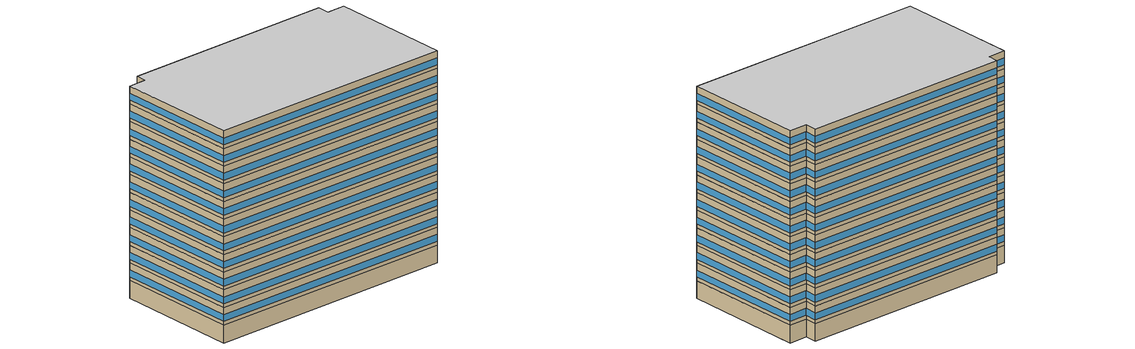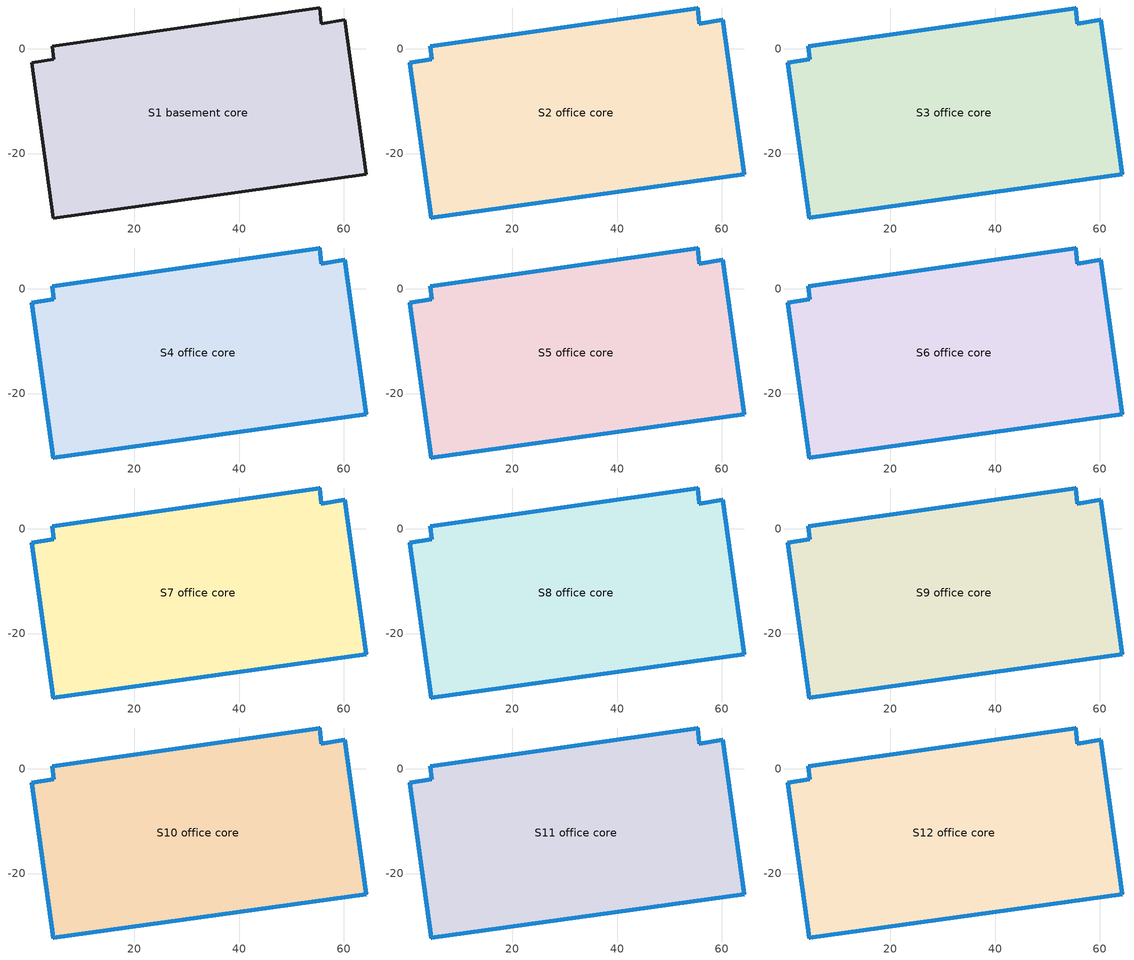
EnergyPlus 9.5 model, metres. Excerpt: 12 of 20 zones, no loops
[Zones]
S1 basement core
 floor ground (basement ext floor LOB1013C_ext-slab): 4.6,-2.01 4.37,0.5 55.39,7.78 55.69,4.81 60.17,5.57 64.32,-23.94 4.54,-32.3 0.39,-2.69 z-4.13
 wall ground (basement ext wall LOB1013C_Underground Wall Non-res): 4.37,0.5 4.6,-2.01 0.39,-2.69 4.54,-32.3 64.32,-23.94 60.17,5.57 55.69,4.81 55.39,7.78 4.37,0.5 z-4.13:0
 ceiling adiabatic (ext wall Adiabatic Construction): 4.37,0.5 4.6,-2.01 0.39,-2.69 4.54,-32.3 64.32,-23.94 60.17,5.57 55.69,4.81 55.39,7.78 z0
S2 office core
 floor adiabatic (ext wall Adiabatic Construction): 4.6,-2.01 4.37,0.5 55.39,7.78 55.69,4.81 60.17,5.57 64.32,-23.94 4.54,-32.3 0.39,-2.69 z0
 wall outside (office ext wall Metal framed walls): 4.37,0.5 4.6,-2.01 0.39,-2.69 4.54,-32.3 64.32,-23.94 60.17,5.57 55.69,4.81 55.39,7.78 4.37,0.5 z0:4.13
 window (office Window construction_simple glazing): 4.37,0.47 4.6,-1.98 / 55.69,4.84 55.39,7.75 z0.9:2.5; 4.57,-2.01 0.42,-2.69 / 60.14,5.57 55.72,4.81 z0.9:2.49; 0.39,-2.72 4.54,-32.27 / 4.57,-32.3 64.29,-23.94 / 64.32,-23.91 60.17,5.54 / 55.36,7.78 4.4,0.5 z0.9:2.47
S3 office core
 floor to S2 office core (office int floor Metal framed walls): 4.6,-2.01 4.37,0.5 55.39,7.78 55.69,4.81 60.17,5.57 64.32,-23.94 4.54,-32.3 0.39,-2.69 z4.13
 wall outside (office ext wall Metal framed walls): 4.37,0.5 4.6,-2.01 0.39,-2.69 4.54,-32.3 64.32,-23.94 60.17,5.57 55.69,4.81 55.39,7.78 4.37,0.5 z4.13:8.25
 window (office Window construction_simple glazing): 4.37,0.47 4.6,-1.98 z5.03:6.63; 4.57,-2.01 0.42,-2.69 / 60.14,5.57 55.72,4.81 z5.03:6.61; 0.39,-2.72 4.54,-32.27 / 4.57,-32.3 64.29,-23.94 / 64.32,-23.91 60.17,5.54 / 55.36,7.78 4.4,0.5 z5.03:6.6; 55.69,4.84 55.39,7.75 z5.03:6.62
S4 office core
 floor to S3 office core (office int floor Metal framed walls): 4.6,-2.01 4.37,0.5 55.39,7.78 55.69,4.81 60.17,5.57 64.32,-23.94 4.54,-32.3 0.39,-2.69 z8.25
 wall outside (office ext wall Metal framed walls): 4.37,0.5 4.6,-2.01 0.39,-2.69 4.54,-32.3 64.32,-23.94 60.17,5.57 55.69,4.81 55.39,7.78 4.37,0.5 z8.25:12.38
 window (office Window construction_simple glazing): 4.37,0.47 4.6,-1.98 / 55.69,4.84 55.39,7.75 z9.15:10.75; 4.57,-2.01 0.42,-2.69 / 60.14,5.57 55.72,4.81 z9.15:10.74; 0.39,-2.72 4.54,-32.27 / 4.57,-32.3 64.29,-23.94 / 64.32,-23.91 60.17,5.54 / 55.36,7.78 4.4,0.5 z9.15:10.72
S5 office core
 floor to S4 office core (office int floor Metal framed walls): 4.6,-2.01 4.37,0.5 55.39,7.78 55.69,4.81 60.17,5.57 64.32,-23.94 4.54,-32.3 0.39,-2.69 z12.38
 wall outside (office ext wall Metal framed walls): 4.37,0.5 4.6,-2.01 0.39,-2.69 4.54,-32.3 64.32,-23.94 60.17,5.57 55.69,4.81 55.39,7.78 4.37,0.5 z12.38:16.5
 window (office Window construction_simple glazing): 4.37,0.47 4.6,-1.98 z13.28:14.88; 4.57,-2.01 0.42,-2.69 / 60.14,5.57 55.72,4.81 z13.28:14.86; 0.39,-2.72 4.54,-32.27 / 4.57,-32.3 64.29,-23.94 / 64.32,-23.91 60.17,5.54 / 55.36,7.78 4.4,0.5 z13.28:14.85; 55.69,4.84 55.39,7.75 z13.28:14.87
S6 office core
 floor to S5 office core (office int floor Metal framed walls): 4.6,-2.01 4.37,0.5 55.39,7.78 55.69,4.81 60.17,5.57 64.32,-23.94 4.54,-32.3 0.39,-2.69 z16.5
 wall outside (office ext wall Metal framed walls): 4.37,0.5 4.6,-2.01 0.39,-2.69 4.54,-32.3 64.32,-23.94 60.17,5.57 55.69,4.81 55.39,7.78 4.37,0.5 z16.5:20.63
 window (office Window construction_simple glazing): 4.37,0.47 4.6,-1.98 / 55.69,4.84 55.39,7.75 z17.4:19; 4.57,-2.01 0.42,-2.69 / 60.14,5.57 55.72,4.81 z17.4:18.99; 0.39,-2.72 4.54,-32.27 / 4.57,-32.3 64.29,-23.94 / 64.32,-23.91 60.17,5.54 / 55.36,7.78 4.4,0.5 z17.4:18.97
S7 office core
 floor to S6 office core (office int floor Metal framed walls): 4.6,-2.01 4.37,0.5 55.39,7.78 55.69,4.81 60.17,5.57 64.32,-23.94 4.54,-32.3 0.39,-2.69 z20.63
 wall outside (office ext wall Metal framed walls): 4.37,0.5 4.6,-2.01 0.39,-2.69 4.54,-32.3 64.32,-23.94 60.17,5.57 55.69,4.81 55.39,7.78 4.37,0.5 z20.63:24.76
 window (office Window construction_simple glazing): 4.37,0.47 4.6,-1.98 / 55.69,4.84 55.39,7.75 z21.53:23.13; 4.57,-2.01 0.42,-2.69 / 60.14,5.57 55.72,4.81 z21.53:23.12; 0.39,-2.72 4.54,-32.27 / 4.57,-32.3 64.29,-23.94 / 64.32,-23.91 60.17,5.54 / 55.36,7.78 4.4,0.5 z21.53:23.1
S8 office core
 floor to S7 office core (office int floor Metal framed walls): 4.6,-2.01 4.37,0.5 55.39,7.78 55.69,4.81 60.17,5.57 64.32,-23.94 4.54,-32.3 0.39,-2.69 z24.76
 wall outside (office ext wall Metal framed walls): 4.37,0.5 4.6,-2.01 0.39,-2.69 4.54,-32.3 64.32,-23.94 60.17,5.57 55.69,4.81 55.39,7.78 4.37,0.5 z24.76:28.88
 window (office Window construction_simple glazing): 4.37,0.47 4.6,-1.98 z25.66:27.26; 4.57,-2.01 0.42,-2.69 / 60.14,5.57 55.72,4.81 z25.66:27.24; 0.39,-2.72 4.54,-32.27 / 4.57,-32.3 64.29,-23.94 / 64.32,-23.91 60.17,5.54 / 55.36,7.78 4.4,0.5 z25.66:27.23; 55.69,4.84 55.39,7.75 z25.66:27.25
S9 office core
 floor to S8 office core (office int floor Metal framed walls): 4.6,-2.01 4.37,0.5 55.39,7.78 55.69,4.81 60.17,5.57 64.32,-23.94 4.54,-32.3 0.39,-2.69 z28.88
 wall outside (office ext wall Metal framed walls): 4.37,0.5 4.6,-2.01 0.39,-2.69 4.54,-32.3 64.32,-23.94 60.17,5.57 55.69,4.81 55.39,7.78 4.37,0.5 z28.88:33.01
 window (office Window construction_simple glazing): 4.37,0.47 4.6,-1.98 / 55.69,4.84 55.39,7.75 z29.78:31.38; 4.57,-2.01 0.42,-2.69 / 60.14,5.57 55.72,4.81 z29.78:31.37; 0.39,-2.72 4.54,-32.27 / 4.57,-32.3 64.29,-23.94 / 64.32,-23.91 60.17,5.54 / 55.36,7.78 4.4,0.5 z29.78:31.35
S10 office core
 floor to S9 office core (office int floor Metal framed walls): 4.6,-2.01 4.37,0.5 55.39,7.78 55.69,4.81 60.17,5.57 64.32,-23.94 4.54,-32.3 0.39,-2.69 z33.01
 wall outside (office ext wall Metal framed walls): 4.37,0.5 4.6,-2.01 0.39,-2.69 4.54,-32.3 64.32,-23.94 60.17,5.57 55.69,4.81 55.39,7.78 4.37,0.5 z33.01:37.13
 window (office Window construction_simple glazing): 4.37,0.47 4.6,-1.98 z33.91:35.51; 4.57,-2.01 0.42,-2.69 / 60.14,5.57 55.72,4.81 z33.91:35.49; 0.39,-2.72 4.54,-32.27 / 4.57,-32.3 64.29,-23.94 / 64.32,-23.91 60.17,5.54 / 55.36,7.78 4.4,0.5 z33.91:35.48; 55.69,4.84 55.39,7.75 z33.91:35.5
S11 office core
 floor to S10 office core (office int floor Metal framed walls): 4.6,-2.01 4.37,0.5 55.39,7.78 55.69,4.81 60.17,5.57 64.32,-23.94 4.54,-32.3 0.39,-2.69 z37.13
 wall outside (office ext wall Metal framed walls): 4.37,0.5 4.6,-2.01 0.39,-2.69 4.54,-32.3 64.32,-23.94 60.17,5.57 55.69,4.81 55.39,7.78 4.37,0.5 z37.13:41.26
 window (office Window construction_simple glazing): 4.37,0.47 4.6,-1.98 / 55.69,4.84 55.39,7.75 z38.03:39.63; 4.57,-2.01 0.42,-2.69 / 60.14,5.57 55.72,4.81 z38.03:39.62; 0.39,-2.72 4.54,-32.27 / 4.57,-32.3 64.29,-23.94 / 64.32,-23.91 60.17,5.54 / 55.36,7.78 4.4,0.5 z38.03:39.6
S12 office core
 floor to S11 office core (office int floor Metal framed walls): 4.6,-2.01 4.37,0.5 55.39,7.78 55.69,4.81 60.17,5.57 64.32,-23.94 4.54,-32.3 0.39,-2.69 z41.26
 wall outside (office ext wall Metal framed walls): 4.37,0.5 4.6,-2.01 0.39,-2.69 4.54,-32.3 64.32,-23.94 60.17,5.57 55.69,4.81 55.39,7.78 4.37,0.5 z41.26:45.39
 window (office Window construction_simple glazing): 4.37,0.47 4.6,-1.98 / 55.69,4.84 55.39,7.75 z42.16:43.76; 4.57,-2.01 0.42,-2.69 / 60.14,5.57 55.72,4.81 z42.16:43.75; 0.39,-2.72 4.54,-32.27 / 4.57,-32.3 64.29,-23.94 / 64.32,-23.91 60.17,5.54 / 55.36,7.78 4.4,0.5 z42.16:43.73
 ceiling to S13 office core (office int floor Metal framed walls Reversed): 4.37,0.5 4.6,-2.01 0.39,-2.69 4.54,-32.3 64.32,-23.94 60.17,5.57 55.69,4.81 55.39,7.78 z45.39
[Building]
Building 1: , city, , , FullExterior, 50
[Site:Location]
Climate Zone 3_CA_USA Design_Conditions: 37.7, -122.2, -8, 2
[SizingPeriod:DesignDay]
Climate Zone 3 Ann Clg .4% Condns WB=>MDB: 8, 21, SummerDesignDay, 25.8, 7.5, DefaultMultipliers, , Wetbulb, 19.1, , , , , 101301, 4.9, 310, No, No, No, ASHRAETau, , , 0.319, 2.545
Climate Zone 3 Ann Htg 99.6% Condns DB: 12, 21, WinterDesignDay, 2.6, 0, DefaultMultipliers, , Wetbulb, 2.6, , , , , 101301, 2.1, 50, No, No, No, ASHRAEClearSky, , , , , 0
[Site:GroundTemperature:BuildingSurface]
17.7, 17.68, 17.71, 18.22, 19.89, 21.71, 22.83, 23.02, 21.49, 19.27, 17.98, 17.74
[Site:WaterMainsTemperature]
CORRELATION: , 14.14, 7.8
[Material]
Air - Metal Wall Framing - 16 or 24 in. OC; Air - Metal Wall Framing - 16 or 24 in. OC 1: Smooth, 0.1397, 1.22017, 1.28148, 1004.832, 0.9, 0.7, 0.7
Gypsum Board - 1/2 in.; Gypsum Board - 1/2 in. 1: Smooth, 0.0127, 0.158656, 640.739, 1130.436, 0.9, 0.7, 0.8
Insulation 1m: Smooth, 1, 0.0230188, 16.0185, 1130.436, 0.9, 0.7, 0.8
LOB1013C_8IN CONCRETE HW: Rough, 0.2032, 1.311, 2240, 836.8, 0.9, 0.7, 0.7
LOB1013C_HW CONCRETE: Rough, 0.1016, 1.311, 2240, 836.8, 0.9, 0.7, 0.7
LOB1013C_UGWall NonRes Insulation: MediumRough, 0.0001, 0.049, 265, 836.8, 0.9, 0.7, 0.7
office ext wall 2 Insulation; office int floor 2 Insulation: Smooth, 0.0348619, 0.0230188, 16.0185, 1130.436, 0.9, 0.7, 0.8
Std Wood 6inch Furnishings; Std Wood 6inch Furnishings 1: MediumSmooth, 0.15, 0.12, 540, 1210, 0.9, 0.7, 0.7
Stucco - 7/8 in.; Stucco - 7/8 in. 1: MediumRough, 0.022352, 0.700948, 1855.1, 837.36, 0.9, 0.7, 0.8
[Material:NoMass]
LOB1013C_CP02 CARPET PAD 1: VeryRough, 0.2165, 0.9, 0.7, 0.8
[WindowMaterial:SimpleGlazingSystem]
office Window material_simple glazing: 6.98, 0.82, 0.81
[Construction]
basement ext floor LOB1013C_ext-slab: LOB1013C_HW CONCRETE, LOB1013C_CP02 CARPET PAD 1
basement ext wall LOB1013C_Underground Wall Non-res: LOB1013C_8IN CONCRETE HW, LOB1013C_UGWall NonRes Insulation
ext wall Adiabatic Construction: Insulation 1m
int furnishing interior furnishing: Std Wood 6inch Furnishings
int furnishing interior furnishing 1: Std Wood 6inch Furnishings 1
office ext wall Metal framed walls: Stucco - 7/8 in., office ext wall 2 Insulation, Air - Metal Wall Framing - 16 or 24 in. OC, Gypsum Board - 1/2 in.
office int floor Metal framed walls: Stucco - 7/8 in. 1, office int floor 2 Insulation, Air - Metal Wall Framing - 16 or 24 in. OC 1, Gypsum Board - 1/2 in. 1
office int floor Metal framed walls Reversed: Gypsum Board - 1/2 in. 1, Air - Metal Wall Framing - 16 or 24 in. OC 1, office int floor 2 Insulation, Stucco - 7/8 in. 1
office Window construction_simple glazing: office Window material_simple glazing
[Zone]
S1 basement core; S10 office core; S11 office core; S12 office core; S2 office core; S3 office core; S4 office core; S5 office core; S6 office core; S7 office core; S8 office core; S9 office core: , , , , , , , , , , , Yes
[AvailabilityManager:NightCycle]
Availability Manager Night Cycle 20; Availability Manager Night Cycle 9; Availability Manager Night Cycle 10; Availability Manager Night Cycle 11; Availability Manager Night Cycle 12; Availability Manager Night Cycle 13; Availability Manager Night Cycle 14; Availability Manager Night Cycle 15; Availability Manager Night Cycle 16; Availability Manager Night Cycle 17; Availability Manager Night Cycle 18; Availability Manager Night Cycle 1; Availability Manager Night Cycle 19; Availability Manager Night Cycle 2; Availability Manager Night Cycle 3; Availability Manager Night Cycle 4; Availability Manager Night Cycle 5; Availability Manager Night Cycle 6; Availability Manager Night Cycle 7; Availability Manager Night Cycle 8: Always On Discrete, Always On Discrete, CycleOnAny, 1, FixedRunTime, 3600
[AvailabilityManager:Scheduled]
S1 basement oa system Availability Manager; S10 office oa system Availability Manager; S11 office oa system Availability Manager; S12 office oa system Availability Manager; S13 office oa system Availability Manager; S14 office oa system Availability Manager; S15 office oa system Availability Manager; S16 office oa system Availability Manager; S17 office oa system Availability Manager; S18 office oa system Availability Manager; S19 office oa system Availability Manager; S2 office oa system Availability Manager; S20 office oa system Availability Manager; S3 office oa system Availability Manager; S4 office oa system Availability Manager; S5 office oa system Availability Manager; S6 office oa system Availability Manager; S7 office oa system Availability Manager; S8 office oa system Availability Manager; S9 office oa system Availability Manager: Always On Discrete
[InternalMass]
S1 basement core Internal Mass 2: int furnishing interior furnishing 1, S1 basement core, 3884.29
S10 office core Internal Mass 1: int furnishing interior furnishing, S10 office core, 3884.29
S2 office core Internal Mass 1: int furnishing interior furnishing, S2 office core, 3884.29
S9 office core Internal Mass 1: int furnishing interior furnishing, S9 office core, 3884.29
S6 office core Internal Mass 1: int furnishing interior furnishing, S6 office core, 3884.29
S7 office core Internal Mass 1: int furnishing interior furnishing, S7 office core, 3884.29
S3 office core Internal Mass 1: int furnishing interior furnishing, S3 office core, 3884.29
S4 office core Internal Mass 1: int furnishing interior furnishing, S4 office core, 3884.29
S5 office core Internal Mass 1: int furnishing interior furnishing, S5 office core, 3884.29
S8 office core Internal Mass 1: int furnishing interior furnishing, S8 office core, 3884.29
S11 office core Internal Mass 1: int furnishing interior furnishing, S11 office core, 3884.29
S12 office core Internal Mass 1: int furnishing interior furnishing, S12 office core, 3884.29
[Exterior:Lights]
exterior lights: whole building ext_lighting year, 51651.8, AstronomicalClock, exterior lights
[Exterior:FuelEquipment]
Whole Building Elevators: Electricity, whole building elevator year, 205866, Elevators
[SurfaceProperty:LocalEnvironment]
LocEnv:S10 office core wall 0: S10 office core wall 0, , , OutdoorAirNode:S10 office core wall 0
LocEnv:S10 office core wall 1: S10 office core wall 1, , , OutdoorAirNode:S10 office core wall 1
LocEnv:S10 office core wall 2: S10 office core wall 2, , , OutdoorAirNode:S10 office core wall 2
LocEnv:S10 office core wall 3: S10 office core wall 3, , , OutdoorAirNode:S10 office core wall 3
LocEnv:S10 office core wall 4: S10 office core wall 4, , , OutdoorAirNode:S10 office core wall 4
LocEnv:S10 office core wall 5: S10 office core wall 5, , , OutdoorAirNode:S10 office core wall 5
LocEnv:S10 office core wall 6: S10 office core wall 6, , , OutdoorAirNode:S10 office core wall 6
LocEnv:S10 office core wall 7: S10 office core wall 7, , , OutdoorAirNode:S10 office core wall 7
LocEnv:S11 office core wall 0: S11 office core wall 0, , , OutdoorAirNode:S11 office core wall 0
LocEnv:S11 office core wall 1: S11 office core wall 1, , , OutdoorAirNode:S11 office core wall 1
LocEnv:S11 office core wall 2: S11 office core wall 2, , , OutdoorAirNode:S11 office core wall 2
LocEnv:S11 office core wall 3: S11 office core wall 3, , , OutdoorAirNode:S11 office core wall 3
LocEnv:S11 office core wall 4: S11 office core wall 4, , , OutdoorAirNode:S11 office core wall 4
LocEnv:S11 office core wall 5: S11 office core wall 5, , , OutdoorAirNode:S11 office core wall 5
LocEnv:S11 office core wall 6: S11 office core wall 6, , , OutdoorAirNode:S11 office core wall 6
LocEnv:S11 office core wall 7: S11 office core wall 7, , , OutdoorAirNode:S11 office core wall 7
LocEnv:S12 office core wall 0: S12 office core wall 0, , , OutdoorAirNode:S12 office core wall 0
LocEnv:S12 office core wall 1: S12 office core wall 1, , , OutdoorAirNode:S12 office core wall 1
LocEnv:S12 office core wall 2: S12 office core wall 2, , , OutdoorAirNode:S12 office core wall 2
LocEnv:S12 office core wall 3: S12 office core wall 3, , , OutdoorAirNode:S12 office core wall 3
LocEnv:S12 office core wall 4: S12 office core wall 4, , , OutdoorAirNode:S12 office core wall 4
LocEnv:S12 office core wall 5: S12 office core wall 5, , , OutdoorAirNode:S12 office core wall 5
LocEnv:S12 office core wall 6: S12 office core wall 6, , , OutdoorAirNode:S12 office core wall 6
LocEnv:S12 office core wall 7: S12 office core wall 7, , , OutdoorAirNode:S12 office core wall 7
LocEnv:S2 office core wall 0: S2 office core wall 0, , , OutdoorAirNode:S2 office core wall 0
LocEnv:S2 office core wall 1: S2 office core wall 1, , , OutdoorAirNode:S2 office core wall 1
LocEnv:S2 office core wall 2: S2 office core wall 2, , , OutdoorAirNode:S2 office core wall 2
LocEnv:S2 office core wall 3: S2 office core wall 3, , , OutdoorAirNode:S2 office core wall 3
LocEnv:S2 office core wall 4: S2 office core wall 4, , , OutdoorAirNode:S2 office core wall 4
LocEnv:S2 office core wall 5: S2 office core wall 5, , , OutdoorAirNode:S2 office core wall 5
LocEnv:S2 office core wall 6: S2 office core wall 6, , , OutdoorAirNode:S2 office core wall 6
LocEnv:S2 office core wall 7: S2 office core wall 7, , , OutdoorAirNode:S2 office core wall 7
LocEnv:S3 office core wall 0: S3 office core wall 0, , , OutdoorAirNode:S3 office core wall 0
LocEnv:S3 office core wall 1: S3 office core wall 1, , , OutdoorAirNode:S3 office core wall 1
LocEnv:S3 office core wall 2: S3 office core wall 2, , , OutdoorAirNode:S3 office core wall 2
LocEnv:S3 office core wall 3: S3 office core wall 3, , , OutdoorAirNode:S3 office core wall 3
LocEnv:S3 office core wall 4: S3 office core wall 4, , , OutdoorAirNode:S3 office core wall 4
LocEnv:S3 office core wall 5: S3 office core wall 5, , , OutdoorAirNode:S3 office core wall 5
LocEnv:S3 office core wall 6: S3 office core wall 6, , , OutdoorAirNode:S3 office core wall 6
LocEnv:S3 office core wall 7: S3 office core wall 7, , , OutdoorAirNode:S3 office core wall 7
LocEnv:S4 office core wall 0: S4 office core wall 0, , , OutdoorAirNode:S4 office core wall 0
LocEnv:S4 office core wall 1: S4 office core wall 1, , , OutdoorAirNode:S4 office core wall 1
LocEnv:S4 office core wall 2: S4 office core wall 2, , , OutdoorAirNode:S4 office core wall 2
LocEnv:S4 office core wall 3: S4 office core wall 3, , , OutdoorAirNode:S4 office core wall 3
LocEnv:S4 office core wall 4: S4 office core wall 4, , , OutdoorAirNode:S4 office core wall 4
LocEnv:S4 office core wall 5: S4 office core wall 5, , , OutdoorAirNode:S4 office core wall 5
LocEnv:S4 office core wall 6: S4 office core wall 6, , , OutdoorAirNode:S4 office core wall 6
LocEnv:S4 office core wall 7: S4 office core wall 7, , , OutdoorAirNode:S4 office core wall 7
LocEnv:S5 office core wall 0: S5 office core wall 0, , , OutdoorAirNode:S5 office core wall 0
LocEnv:S5 office core wall 1: S5 office core wall 1, , , OutdoorAirNode:S5 office core wall 1
LocEnv:S5 office core wall 2: S5 office core wall 2, , , OutdoorAirNode:S5 office core wall 2
LocEnv:S5 office core wall 3: S5 office core wall 3, , , OutdoorAirNode:S5 office core wall 3
LocEnv:S5 office core wall 4: S5 office core wall 4, , , OutdoorAirNode:S5 office core wall 4
LocEnv:S5 office core wall 5: S5 office core wall 5, , , OutdoorAirNode:S5 office core wall 5
LocEnv:S5 office core wall 6: S5 office core wall 6, , , OutdoorAirNode:S5 office core wall 6
LocEnv:S5 office core wall 7: S5 office core wall 7, , , OutdoorAirNode:S5 office core wall 7
LocEnv:S6 office core wall 0: S6 office core wall 0, , , OutdoorAirNode:S6 office core wall 0
LocEnv:S6 office core wall 1: S6 office core wall 1, , , OutdoorAirNode:S6 office core wall 1
LocEnv:S6 office core wall 2: S6 office core wall 2, , , OutdoorAirNode:S6 office core wall 2
LocEnv:S6 office core wall 3: S6 office core wall 3, , , OutdoorAirNode:S6 office core wall 3
LocEnv:S6 office core wall 4: S6 office core wall 4, , , OutdoorAirNode:S6 office core wall 4
LocEnv:S6 office core wall 5: S6 office core wall 5, , , OutdoorAirNode:S6 office core wall 5
LocEnv:S6 office core wall 6: S6 office core wall 6, , , OutdoorAirNode:S6 office core wall 6
LocEnv:S6 office core wall 7: S6 office core wall 7, , , OutdoorAirNode:S6 office core wall 7
LocEnv:S7 office core wall 0: S7 office core wall 0, , , OutdoorAirNode:S7 office core wall 0
LocEnv:S7 office core wall 1: S7 office core wall 1, , , OutdoorAirNode:S7 office core wall 1
LocEnv:S7 office core wall 2: S7 office core wall 2, , , OutdoorAirNode:S7 office core wall 2
LocEnv:S7 office core wall 3: S7 office core wall 3, , , OutdoorAirNode:S7 office core wall 3
LocEnv:S7 office core wall 4: S7 office core wall 4, , , OutdoorAirNode:S7 office core wall 4
LocEnv:S7 office core wall 5: S7 office core wall 5, , , OutdoorAirNode:S7 office core wall 5
LocEnv:S7 office core wall 6: S7 office core wall 6, , , OutdoorAirNode:S7 office core wall 6
LocEnv:S7 office core wall 7: S7 office core wall 7, , , OutdoorAirNode:S7 office core wall 7
LocEnv:S8 office core wall 0: S8 office core wall 0, , , OutdoorAirNode:S8 office core wall 0
LocEnv:S8 office core wall 1: S8 office core wall 1, , , OutdoorAirNode:S8 office core wall 1
LocEnv:S8 office core wall 2: S8 office core wall 2, , , OutdoorAirNode:S8 office core wall 2
LocEnv:S8 office core wall 3: S8 office core wall 3, , , OutdoorAirNode:S8 office core wall 3
LocEnv:S8 office core wall 4: S8 office core wall 4, , , OutdoorAirNode:S8 office core wall 4
LocEnv:S8 office core wall 5: S8 office core wall 5, , , OutdoorAirNode:S8 office core wall 5
LocEnv:S8 office core wall 6: S8 office core wall 6, , , OutdoorAirNode:S8 office core wall 6
LocEnv:S8 office core wall 7: S8 office core wall 7, , , OutdoorAirNode:S8 office core wall 7
LocEnv:S9 office core wall 0: S9 office core wall 0, , , OutdoorAirNode:S9 office core wall 0
LocEnv:S9 office core wall 1: S9 office core wall 1, , , OutdoorAirNode:S9 office core wall 1
LocEnv:S9 office core wall 2: S9 office core wall 2, , , OutdoorAirNode:S9 office core wall 2
LocEnv:S9 office core wall 3: S9 office core wall 3, , , OutdoorAirNode:S9 office core wall 3
LocEnv:S9 office core wall 4: S9 office core wall 4, , , OutdoorAirNode:S9 office core wall 4
LocEnv:S9 office core wall 5: S9 office core wall 5, , , OutdoorAirNode:S9 office core wall 5
LocEnv:S9 office core wall 6: S9 office core wall 6, , , OutdoorAirNode:S9 office core wall 6
LocEnv:S9 office core wall 7: S9 office core wall 7, , , OutdoorAirNode:S9 office core wall 7
LocEnv:Sub Surface 65: Sub Surface 65, , , OutdoorAirNode:S10 office core wall 0
LocEnv:Sub Surface 66: Sub Surface 66, , , OutdoorAirNode:S10 office core wall 1
LocEnv:Sub Surface 67: Sub Surface 67, , , OutdoorAirNode:S10 office core wall 2
LocEnv:Sub Surface 68: Sub Surface 68, , , OutdoorAirNode:S10 office core wall 3
LocEnv:Sub Surface 69: Sub Surface 69, , , OutdoorAirNode:S10 office core wall 4
LocEnv:Sub Surface 70: Sub Surface 70, , , OutdoorAirNode:S10 office core wall 5
LocEnv:Sub Surface 71: Sub Surface 71, , , OutdoorAirNode:S10 office core wall 6
LocEnv:Sub Surface 72: Sub Surface 72, , , OutdoorAirNode:S10 office core wall 7
LocEnv:Sub Surface 73: Sub Surface 73, , , OutdoorAirNode:S11 office core wall 0
LocEnv:Sub Surface 74: Sub Surface 74, , , OutdoorAirNode:S11 office core wall 1
LocEnv:Sub Surface 75: Sub Surface 75, , , OutdoorAirNode:S11 office core wall 2
LocEnv:Sub Surface 76: Sub Surface 76, , , OutdoorAirNode:S11 office core wall 3
LocEnv:Sub Surface 77: Sub Surface 77, , , OutdoorAirNode:S11 office core wall 4
LocEnv:Sub Surface 78: Sub Surface 78, , , OutdoorAirNode:S11 office core wall 5
LocEnv:Sub Surface 79: Sub Surface 79, , , OutdoorAirNode:S11 office core wall 6
LocEnv:Sub Surface 80: Sub Surface 80, , , OutdoorAirNode:S11 office core wall 7
LocEnv:Sub Surface 81: Sub Surface 81, , , OutdoorAirNode:S12 office core wall 0
LocEnv:Sub Surface 82: Sub Surface 82, , , OutdoorAirNode:S12 office core wall 1
LocEnv:Sub Surface 83: Sub Surface 83, , , OutdoorAirNode:S12 office core wall 2
LocEnv:Sub Surface 84: Sub Surface 84, , , OutdoorAirNode:S12 office core wall 3
LocEnv:Sub Surface 85: Sub Surface 85, , , OutdoorAirNode:S12 office core wall 4
LocEnv:Sub Surface 86: Sub Surface 86, , , OutdoorAirNode:S12 office core wall 5
LocEnv:Sub Surface 87: Sub Surface 87, , , OutdoorAirNode:S12 office core wall 6
LocEnv:Sub Surface 88: Sub Surface 88, , , OutdoorAirNode:S12 office core wall 7
LocEnv:Sub Surface 1: Sub Surface 1, , , OutdoorAirNode:S2 office core wall 0
LocEnv:Sub Surface 2: Sub Surface 2, , , OutdoorAirNode:S2 office core wall 1
LocEnv:Sub Surface 3: Sub Surface 3, , , OutdoorAirNode:S2 office core wall 2
LocEnv:Sub Surface 4: Sub Surface 4, , , OutdoorAirNode:S2 office core wall 3
LocEnv:Sub Surface 5: Sub Surface 5, , , OutdoorAirNode:S2 office core wall 4
LocEnv:Sub Surface 6: Sub Surface 6, , , OutdoorAirNode:S2 office core wall 5
LocEnv:Sub Surface 7: Sub Surface 7, , , OutdoorAirNode:S2 office core wall 6
LocEnv:Sub Surface 8: Sub Surface 8, , , OutdoorAirNode:S2 office core wall 7
LocEnv:Sub Surface 9: Sub Surface 9, , , OutdoorAirNode:S3 office core wall 0
LocEnv:Sub Surface 10: Sub Surface 10, , , OutdoorAirNode:S3 office core wall 1
LocEnv:Sub Surface 11: Sub Surface 11, , , OutdoorAirNode:S3 office core wall 2
LocEnv:Sub Surface 12: Sub Surface 12, , , OutdoorAirNode:S3 office core wall 3
LocEnv:Sub Surface 13: Sub Surface 13, , , OutdoorAirNode:S3 office core wall 4
LocEnv:Sub Surface 14: Sub Surface 14, , , OutdoorAirNode:S3 office core wall 5
LocEnv:Sub Surface 15: Sub Surface 15, , , OutdoorAirNode:S3 office core wall 6
LocEnv:Sub Surface 16: Sub Surface 16, , , OutdoorAirNode:S3 office core wall 7
LocEnv:Sub Surface 17: Sub Surface 17, , , OutdoorAirNode:S4 office core wall 0
LocEnv:Sub Surface 18: Sub Surface 18, , , OutdoorAirNode:S4 office core wall 1
LocEnv:Sub Surface 19: Sub Surface 19, , , OutdoorAirNode:S4 office core wall 2
LocEnv:Sub Surface 20: Sub Surface 20, , , OutdoorAirNode:S4 office core wall 3
LocEnv:Sub Surface 21: Sub Surface 21, , , OutdoorAirNode:S4 office core wall 4
LocEnv:Sub Surface 22: Sub Surface 22, , , OutdoorAirNode:S4 office core wall 5
LocEnv:Sub Surface 23: Sub Surface 23, , , OutdoorAirNode:S4 office core wall 6
LocEnv:Sub Surface 24: Sub Surface 24, , , OutdoorAirNode:S4 office core wall 7
LocEnv:Sub Surface 25: Sub Surface 25, , , OutdoorAirNode:S5 office core wall 0
LocEnv:Sub Surface 26: Sub Surface 26, , , OutdoorAirNode:S5 office core wall 1
LocEnv:Sub Surface 27: Sub Surface 27, , , OutdoorAirNode:S5 office core wall 2
LocEnv:Sub Surface 28: Sub Surface 28, , , OutdoorAirNode:S5 office core wall 3
LocEnv:Sub Surface 29: Sub Surface 29, , , OutdoorAirNode:S5 office core wall 4
LocEnv:Sub Surface 30: Sub Surface 30, , , OutdoorAirNode:S5 office core wall 5
LocEnv:Sub Surface 31: Sub Surface 31, , , OutdoorAirNode:S5 office core wall 6
LocEnv:Sub Surface 32: Sub Surface 32, , , OutdoorAirNode:S5 office core wall 7
LocEnv:Sub Surface 33: Sub Surface 33, , , OutdoorAirNode:S6 office core wall 0
LocEnv:Sub Surface 34: Sub Surface 34, , , OutdoorAirNode:S6 office core wall 1
LocEnv:Sub Surface 35: Sub Surface 35, , , OutdoorAirNode:S6 office core wall 2
LocEnv:Sub Surface 36: Sub Surface 36, , , OutdoorAirNode:S6 office core wall 3
LocEnv:Sub Surface 37: Sub Surface 37, , , OutdoorAirNode:S6 office core wall 4
LocEnv:Sub Surface 38: Sub Surface 38, , , OutdoorAirNode:S6 office core wall 5
LocEnv:Sub Surface 39: Sub Surface 39, , , OutdoorAirNode:S6 office core wall 6
LocEnv:Sub Surface 40: Sub Surface 40, , , OutdoorAirNode:S6 office core wall 7
LocEnv:Sub Surface 41: Sub Surface 41, , , OutdoorAirNode:S7 office core wall 0
LocEnv:Sub Surface 42: Sub Surface 42, , , OutdoorAirNode:S7 office core wall 1
LocEnv:Sub Surface 43: Sub Surface 43, , , OutdoorAirNode:S7 office core wall 2
LocEnv:Sub Surface 44: Sub Surface 44, , , OutdoorAirNode:S7 office core wall 3
LocEnv:Sub Surface 45: Sub Surface 45, , , OutdoorAirNode:S7 office core wall 4
LocEnv:Sub Surface 46: Sub Surface 46, , , OutdoorAirNode:S7 office core wall 5
LocEnv:Sub Surface 47: Sub Surface 47, , , OutdoorAirNode:S7 office core wall 6
LocEnv:Sub Surface 48: Sub Surface 48, , , OutdoorAirNode:S7 office core wall 7
LocEnv:Sub Surface 49: Sub Surface 49, , , OutdoorAirNode:S8 office core wall 0
LocEnv:Sub Surface 50: Sub Surface 50, , , OutdoorAirNode:S8 office core wall 1
LocEnv:Sub Surface 51: Sub Surface 51, , , OutdoorAirNode:S8 office core wall 2
LocEnv:Sub Surface 52: Sub Surface 52, , , OutdoorAirNode:S8 office core wall 3
LocEnv:Sub Surface 53: Sub Surface 53, , , OutdoorAirNode:S8 office core wall 4
LocEnv:Sub Surface 54: Sub Surface 54, , , OutdoorAirNode:S8 office core wall 5
LocEnv:Sub Surface 55: Sub Surface 55, , , OutdoorAirNode:S8 office core wall 6
LocEnv:Sub Surface 56: Sub Surface 56, , , OutdoorAirNode:S8 office core wall 7
LocEnv:Sub Surface 57: Sub Surface 57, , , OutdoorAirNode:S9 office core wall 0
LocEnv:Sub Surface 58: Sub Surface 58, , , OutdoorAirNode:S9 office core wall 1
LocEnv:Sub Surface 59: Sub Surface 59, , , OutdoorAirNode:S9 office core wall 2
LocEnv:Sub Surface 60: Sub Surface 60, , , OutdoorAirNode:S9 office core wall 3
LocEnv:Sub Surface 61: Sub Surface 61, , , OutdoorAirNode:S9 office core wall 4
LocEnv:Sub Surface 62: Sub Surface 62, , , OutdoorAirNode:S9 office core wall 5
LocEnv:Sub Surface 63: Sub Surface 63, , , OutdoorAirNode:S9 office core wall 6
LocEnv:Sub Surface 64: Sub Surface 64, , , OutdoorAirNode:S9 office core wall 7
[Schedule:Year]
whole building elevator year: fractional, whole building elevator week 0, 1, 1, 12, 31
whole building ext_lighting year: fractional, whole building ext_lighting week 0, 1, 1, 12, 31
[Schedule:Week:Daily]
whole building elevator week 0: whole building elevator week 0 Sunday, whole building elevator week 0 Wednesday, whole building elevator week 0 Wednesday, whole building elevator week 0 Wednesday, whole building elevator week 0 Thursday, whole building elevator week 0 Friday, whole building elevator week 0 Saturday, whole building elevator week 0 Holiday, whole building elevator week 0 Summer design, whole building elevator week 0 Winter design, whole building elevator week 0 Holiday, whole building elevator week 0 Holiday
whole building ext_lighting week 0: whole building ext_lighting week 0 Sunday, whole building ext_lighting week 0 Wednesday, whole building ext_lighting week 0 Wednesday, whole building ext_lighting week 0 Wednesday, whole building ext_lighting week 0 Thursday, whole building ext_lighting week 0 Friday, whole building ext_lighting week 0 Saturday, whole building ext_lighting week 0 Holiday, whole building ext_lighting week 0 Summer design, whole building ext_lighting week 0 Winter design, whole building ext_lighting week 0 Holiday, whole building ext_lighting week 0 Holiday
[Schedule:Day:Interval]
whole building elevator week 0 Friday; whole building elevator week 0 Holiday; whole building elevator week 0 Saturday; whole building elevator week 0 Summer design; whole building elevator week 0 Sunday; whole building elevator week 0 Thursday; whole building elevator week 0 Wednesday; whole building elevator week 0 Winter design: fractional, No, 01:00, 0.05, 02:00, 0.05, 03:00, 0.05, 04:00, 0.05, 05:00, 0.1, 06:00, 0.2, 07:00, 0.4, 08:00, 0.5, 09:00, 0.5, 10:00, 0.35, 11:00, 0.15, 12:00, 0.15, 13:00, 0.15, 14:00, 0.15, 15:00, 0.15, 16:00, 0.15, 17:00, 0.35, 18:00, 0.5, 19:00, 0.5, 20:00, 0.4, 21:00, 0.4, 22:00, 0.3, 23:00, 0.2, 24:00, 0.1
whole building ext_lighting week 0 Friday; whole building ext_lighting week 0 Holiday; whole building ext_lighting week 0 Saturday; whole building ext_lighting week 0 Summer design; whole building ext_lighting week 0 Sunday; whole building ext_lighting week 0 Thursday; whole building ext_lighting week 0 Wednesday; whole building ext_lighting week 0 Winter design: fractional, No, 01:00, 1, 02:00, 1, 03:00, 1, 04:00, 1, 05:00, 1, 06:00, 1, 07:00, 1, 08:00, 1, 09:00, 1, 10:00, 1, 11:00, 1, 12:00, 1, 13:00, 1, 14:00, 1, 15:00, 1, 16:00, 1, 17:00, 1, 18:00, 1, 19:00, 1, 20:00, 1, 21:00, 1, 22:00, 1, 23:00, 1, 24:00, 1
[Schedule:Constant]
Always On Discrete: OnOff, 1
